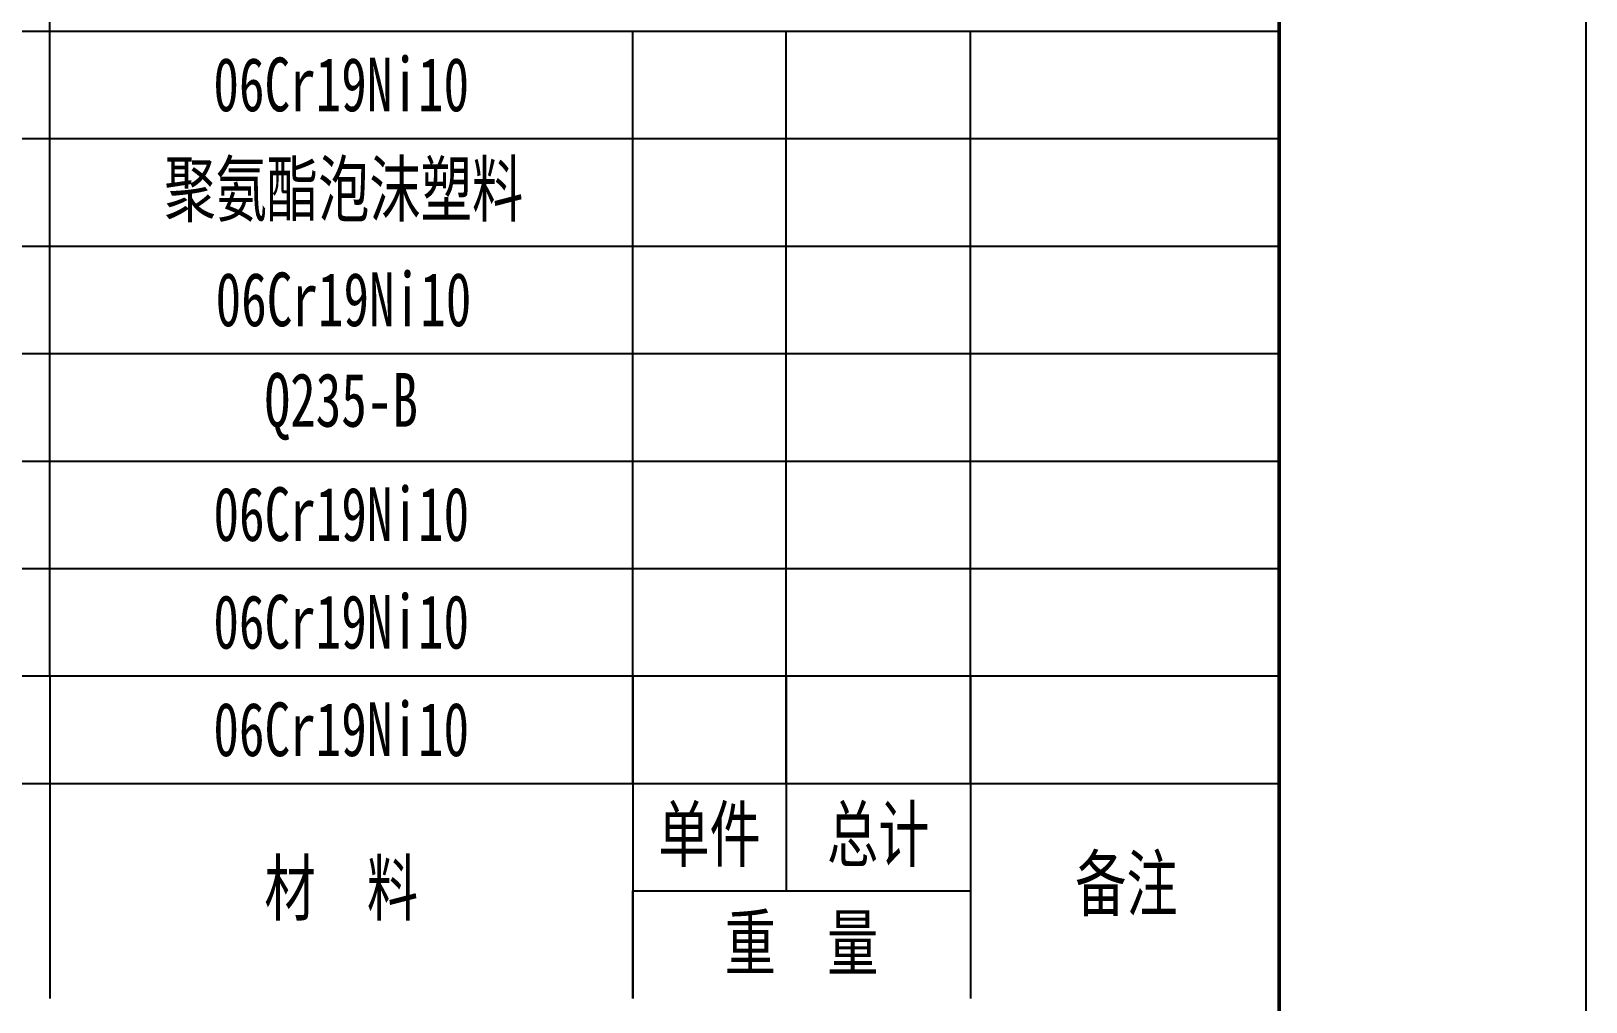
# Model space of a CAD drawing. Header units: millimetres. Extents: x 12088 to 13969, y -4291 to -3102.
# Drawn here: x 12827.4 to 12928.8, y -4215.1 to -4151.9 of the extents above; entities that cross this region are included whole.
import ezdxf

# ---------------------------------------------------------------- set-up
doc = ezdxf.new("R2010")
doc.units = ezdxf.units.MM
doc.linetypes.add('ACAD_ISO02W100', pattern=[15, 12, -3])
doc.layers.add('粗实线', color=7, linetype='Continuous', lineweight=50)
doc.layers.add('虚线层', color=4, linetype='ACAD_ISO02W100', lineweight=25)
doc.layers.add('细实线', color=7, linetype='Continuous')
doc.styles.add('仿宋', font='simfang.ttf', dxfattribs={"width": 0.7, "height": 3.5})

msp = doc.modelspace()

# ---------------------------------------------------------------- linework, layer by layer
at = {"layer": '粗实线'}
msp.add_line((12908.758, -3122.369), (12908.758, -4271.369), dxfattribs=at)
at = {"layer": '细实线'}
for p, q in [((12928.758, -3102.369), (12928.758, -4291.369)), ((12828.642, -4193.911), (12828.642, -4095.911)), ((12828.642, -4193.911), (12828.642, -4095.911)), ((12828.642, -4193.911), (12828.642, -4095.911)), ((12828.642, -4193.911), (12828.642, -4095.911)), ((12828.642, -4193.911), (12828.642, -4095.911)), ((12828.642, -4193.911), (12828.642, -4095.911)), ((12828.642, -4193.911), (12828.642, -4095.911)), ((12828.642, -4193.911), (12828.642, -4095.911)), ((12828.642, -4193.911), (12828.642, -4095.911)), ((12828.642, -4193.911), (12828.642, -4095.911)), ((12828.642, -4193.911), (12828.642, -4095.911)), ((12828.642, -4193.911), (12828.642, -4095.911)), ((12828.642, -4193.911), (12828.642, -4095.911)), ((12728.758, -4151.911), (12908.642, -4151.911)), ((12728.758, -4151.911), (12908.642, -4151.911)), ((12728.758, -4151.911), (12908.642, -4151.911)), ((12728.758, -4151.911), (12908.642, -4151.911)), ((12728.758, -4151.911), (12908.642, -4151.911)), ((12728.758, -4151.911), (12908.642, -4151.911)), ((12728.758, -4151.911), (12908.642, -4151.911)), ((12728.758, -4151.911), (12908.642, -4151.911)), ((12728.758, -4151.911), (12908.642, -4151.911)), ((12728.758, -4151.911), (12908.642, -4151.911)), ((12728.758, -4151.911), (12908.642, -4151.911)), ((12728.758, -4151.911), (12908.642, -4151.911)), ((12728.758, -4151.911), (12908.642, -4151.911)), ((12866.642, -4158.911), (12866.642, -4151.911)), ((12866.642, -4158.911), (12866.642, -4151.911)), ((12866.642, -4158.911), (12866.642, -4151.911)), ((12866.642, -4158.911), (12866.642, -4151.911)), ((12866.642, -4158.911), (12866.642, -4151.911)), ((12866.642, -4158.911), (12866.642, -4151.911)), ((12866.642, -4158.911), (12866.642, -4151.911)), ((12866.642, -4158.911), (12866.642, -4151.911)), ((12866.642, -4158.911), (12866.642, -4151.911)), ((12866.642, -4158.911), (12866.642, -4151.911)), ((12866.642, -4158.911), (12866.642, -4151.911)), ((12866.642, -4158.911), (12866.642, -4151.911)), ((12866.642, -4158.911), (12866.642, -4151.911)), ((12876.642, -4158.911), (12876.642, -4151.911)), ((12876.642, -4158.911), (12876.642, -4151.911)), ((12876.642, -4158.911), (12876.642, -4151.911)), ((12876.642, -4158.911), (12876.642, -4151.911)), ((12876.642, -4158.911), (12876.642, -4151.911)), ((12876.642, -4158.911), (12876.642, -4151.911)), ((12876.642, -4158.911), (12876.642, -4151.911)), ((12876.642, -4158.911), (12876.642, -4151.911)), ((12876.642, -4158.911), (12876.642, -4151.911)), ((12876.642, -4158.911), (12876.642, -4151.911)), ((12876.642, -4158.911), (12876.642, -4151.911)), ((12876.642, -4158.911), (12876.642, -4151.911)), ((12876.642, -4158.911), (12876.642, -4151.911)), ((12888.642, -4158.911), (12888.642, -4151.911)), ((12888.642, -4158.911), (12888.642, -4151.911)), ((12888.642, -4158.911), (12888.642, -4151.911)), ((12888.642, -4158.911), (12888.642, -4151.911)), ((12888.642, -4158.911), (12888.642, -4151.911)), ((12888.642, -4158.911), (12888.642, -4151.911)), ((12888.642, -4158.911), (12888.642, -4151.911)), ((12888.642, -4158.911), (12888.642, -4151.911)), ((12888.642, -4158.911), (12888.642, -4151.911)), ((12888.642, -4158.911), (12888.642, -4151.911)), ((12888.642, -4158.911), (12888.642, -4151.911)), ((12888.642, -4158.911), (12888.642, -4151.911)), ((12888.642, -4158.911), (12888.642, -4151.911)), ((12728.758, -4158.911), (12908.642, -4158.911)), ((12728.758, -4158.911), (12908.642, -4158.911)), ((12728.758, -4158.911), (12908.642, -4158.911)), ((12728.758, -4158.911), (12908.642, -4158.911)), ((12728.758, -4158.911), (12908.642, -4158.911)), ((12728.758, -4158.911), (12908.642, -4158.911)), ((12728.758, -4158.911), (12908.642, -4158.911)), ((12728.758, -4158.911), (12908.642, -4158.911)), ((12728.758, -4158.911), (12908.642, -4158.911)), ((12728.758, -4158.911), (12908.642, -4158.911)), ((12728.758, -4158.911), (12908.642, -4158.911)), ((12728.758, -4158.911), (12908.642, -4158.911)), ((12728.758, -4158.911), (12908.642, -4158.911)), ((12828.642, -4158.911), (12866.642, -4158.911)), ((12828.642, -4158.911), (12866.642, -4158.911)), ((12828.642, -4158.911), (12866.642, -4158.911)), ((12828.642, -4158.911), (12866.642, -4158.911)), ((12828.642, -4158.911), (12866.642, -4158.911)), ((12828.642, -4158.911), (12866.642, -4158.911)), ((12828.642, -4158.911), (12866.642, -4158.911)), ((12828.642, -4158.911), (12866.642, -4158.911)), ((12828.642, -4158.911), (12866.642, -4158.911)), ((12828.642, -4158.911), (12866.642, -4158.911)), ((12828.642, -4158.911), (12866.642, -4158.911)), ((12828.642, -4158.911), (12866.642, -4158.911)), ((12828.642, -4158.911), (12866.642, -4158.911)), ((12866.642, -4165.911), (12866.642, -4158.911)), ((12866.642, -4165.911), (12866.642, -4158.911)), ((12866.642, -4165.911), (12866.642, -4158.911)), ((12866.642, -4165.911), (12866.642, -4158.911)), ((12866.642, -4165.911), (12866.642, -4158.911)), ((12866.642, -4165.911), (12866.642, -4158.911)), ((12866.642, -4165.911), (12866.642, -4158.911)), ((12866.642, -4165.911), (12866.642, -4158.911)), ((12866.642, -4165.911), (12866.642, -4158.911)), ((12866.642, -4165.911), (12866.642, -4158.911)), ((12866.642, -4165.911), (12866.642, -4158.911)), ((12866.642, -4165.911), (12866.642, -4158.911)), ((12866.642, -4165.911), (12866.642, -4158.911)), ((12866.642, -4158.911), (12876.642, -4158.911)), ((12866.642, -4158.911), (12876.642, -4158.911)), ((12866.642, -4158.911), (12876.642, -4158.911)), ((12866.642, -4158.911), (12876.642, -4158.911)), ((12866.642, -4158.911), (12876.642, -4158.911)), ((12866.642, -4158.911), (12876.642, -4158.911)), ((12866.642, -4158.911), (12876.642, -4158.911)), ((12866.642, -4158.911), (12876.642, -4158.911)), ((12866.642, -4158.911), (12876.642, -4158.911)), ((12866.642, -4158.911), (12876.642, -4158.911)), ((12866.642, -4158.911), (12876.642, -4158.911)), ((12866.642, -4158.911), (12876.642, -4158.911)), ((12866.642, -4158.911), (12876.642, -4158.911)), ((12876.642, -4165.911), (12876.642, -4158.911)), ((12876.642, -4165.911), (12876.642, -4158.911)), ((12876.642, -4165.911), (12876.642, -4158.911)), ((12876.642, -4165.911), (12876.642, -4158.911)), ((12876.642, -4165.911), (12876.642, -4158.911)), ((12876.642, -4165.911), (12876.642, -4158.911)), ((12876.642, -4165.911), (12876.642, -4158.911)), ((12876.642, -4165.911), (12876.642, -4158.911)), ((12876.642, -4165.911), (12876.642, -4158.911)), ((12876.642, -4165.911), (12876.642, -4158.911)), ((12876.642, -4165.911), (12876.642, -4158.911)), ((12876.642, -4165.911), (12876.642, -4158.911)), ((12876.642, -4165.911), (12876.642, -4158.911)), ((12876.642, -4158.911), (12888.642, -4158.911)), ((12876.642, -4158.911), (12888.642, -4158.911)), ((12876.642, -4158.911), (12888.642, -4158.911)), ((12876.642, -4158.911), (12888.642, -4158.911)), ((12876.642, -4158.911), (12888.642, -4158.911)), ((12876.642, -4158.911), (12888.642, -4158.911)), ((12876.642, -4158.911), (12888.642, -4158.911)), ((12876.642, -4158.911), (12888.642, -4158.911)), ((12876.642, -4158.911), (12888.642, -4158.911)), ((12876.642, -4158.911), (12888.642, -4158.911)), ((12876.642, -4158.911), (12888.642, -4158.911)), ((12876.642, -4158.911), (12888.642, -4158.911)), ((12876.642, -4158.911), (12888.642, -4158.911)), ((12888.642, -4165.911), (12888.642, -4158.911)), ((12888.642, -4165.911), (12888.642, -4158.911)), ((12888.642, -4165.911), (12888.642, -4158.911)), ((12888.642, -4165.911), (12888.642, -4158.911)), ((12888.642, -4165.911), (12888.642, -4158.911)), ((12888.642, -4165.911), (12888.642, -4158.911)), ((12888.642, -4165.911), (12888.642, -4158.911)), ((12888.642, -4165.911), (12888.642, -4158.911)), ((12888.642, -4165.911), (12888.642, -4158.911)), ((12888.642, -4165.911), (12888.642, -4158.911)), ((12888.642, -4165.911), (12888.642, -4158.911)), ((12888.642, -4165.911), (12888.642, -4158.911)), ((12888.642, -4165.911), (12888.642, -4158.911)), ((12888.642, -4158.911), (12908.642, -4158.911)), ((12888.642, -4158.911), (12908.642, -4158.911)), ((12888.642, -4158.911), (12908.642, -4158.911)), ((12888.642, -4158.911), (12908.642, -4158.911)), ((12888.642, -4158.911), (12908.642, -4158.911)), ((12888.642, -4158.911), (12908.642, -4158.911)), ((12888.642, -4158.911), (12908.642, -4158.911)), ((12888.642, -4158.911), (12908.642, -4158.911)), ((12888.642, -4158.911), (12908.642, -4158.911)), ((12888.642, -4158.911), (12908.642, -4158.911)), ((12888.642, -4158.911), (12908.642, -4158.911)), ((12888.642, -4158.911), (12908.642, -4158.911)), ((12888.642, -4158.911), (12908.642, -4158.911)), ((12728.758, -4165.911), (12908.642, -4165.911)), ((12728.758, -4165.911), (12908.642, -4165.911)), ((12728.758, -4165.911), (12908.642, -4165.911)), ((12728.758, -4165.911), (12908.642, -4165.911)), ((12728.758, -4165.911), (12908.642, -4165.911)), ((12728.758, -4165.911), (12908.642, -4165.911)), ((12728.758, -4165.911), (12908.642, -4165.911)), ((12728.758, -4165.911), (12908.642, -4165.911)), ((12728.758, -4165.911), (12908.642, -4165.911)), ((12728.758, -4165.911), (12908.642, -4165.911)), ((12728.758, -4165.911), (12908.642, -4165.911)), ((12728.758, -4165.911), (12908.642, -4165.911)), ((12728.758, -4165.911), (12908.642, -4165.911)), ((12828.642, -4165.911), (12866.642, -4165.911)), ((12828.642, -4165.911), (12866.642, -4165.911)), ((12828.642, -4165.911), (12866.642, -4165.911)), ((12828.642, -4165.911), (12866.642, -4165.911)), ((12828.642, -4165.911), (12866.642, -4165.911)), ((12828.642, -4165.911), (12866.642, -4165.911)), ((12828.642, -4165.911), (12866.642, -4165.911)), ((12828.642, -4165.911), (12866.642, -4165.911)), ((12828.642, -4165.911), (12866.642, -4165.911)), ((12828.642, -4165.911), (12866.642, -4165.911)), ((12828.642, -4165.911), (12866.642, -4165.911)), ((12828.642, -4165.911), (12866.642, -4165.911)), ((12828.642, -4165.911), (12866.642, -4165.911)), ((12866.642, -4172.911), (12866.642, -4165.911)), ((12866.642, -4172.911), (12866.642, -4165.911)), ((12866.642, -4172.911), (12866.642, -4165.911)), ((12866.642, -4172.911), (12866.642, -4165.911)), ((12866.642, -4172.911), (12866.642, -4165.911)), ((12866.642, -4172.911), (12866.642, -4165.911)), ((12866.642, -4172.911), (12866.642, -4165.911)), ((12866.642, -4172.911), (12866.642, -4165.911)), ((12866.642, -4172.911), (12866.642, -4165.911)), ((12866.642, -4172.911), (12866.642, -4165.911)), ((12866.642, -4172.911), (12866.642, -4165.911)), ((12866.642, -4172.911), (12866.642, -4165.911)), ((12866.642, -4172.911), (12866.642, -4165.911)), ((12866.642, -4165.911), (12876.642, -4165.911)), ((12866.642, -4165.911), (12876.642, -4165.911)), ((12866.642, -4165.911), (12876.642, -4165.911)), ((12866.642, -4165.911), (12876.642, -4165.911)), ((12866.642, -4165.911), (12876.642, -4165.911)), ((12866.642, -4165.911), (12876.642, -4165.911)), ((12866.642, -4165.911), (12876.642, -4165.911)), ((12866.642, -4165.911), (12876.642, -4165.911)), ((12866.642, -4165.911), (12876.642, -4165.911)), ((12866.642, -4165.911), (12876.642, -4165.911)), ((12866.642, -4165.911), (12876.642, -4165.911)), ((12866.642, -4165.911), (12876.642, -4165.911)), ((12866.642, -4165.911), (12876.642, -4165.911)), ((12876.642, -4172.911), (12876.642, -4165.911)), ((12876.642, -4172.911), (12876.642, -4165.911)), ((12876.642, -4172.911), (12876.642, -4165.911)), ((12876.642, -4172.911), (12876.642, -4165.911)), ((12876.642, -4172.911), (12876.642, -4165.911)), ((12876.642, -4172.911), (12876.642, -4165.911)), ((12876.642, -4172.911), (12876.642, -4165.911)), ((12876.642, -4172.911), (12876.642, -4165.911)), ((12876.642, -4172.911), (12876.642, -4165.911)), ((12876.642, -4172.911), (12876.642, -4165.911)), ((12876.642, -4172.911), (12876.642, -4165.911)), ((12876.642, -4172.911), (12876.642, -4165.911)), ((12876.642, -4172.911), (12876.642, -4165.911)), ((12876.642, -4165.911), (12888.642, -4165.911)), ((12876.642, -4165.911), (12888.642, -4165.911)), ((12876.642, -4165.911), (12888.642, -4165.911)), ((12876.642, -4165.911), (12888.642, -4165.911)), ((12876.642, -4165.911), (12888.642, -4165.911)), ((12876.642, -4165.911), (12888.642, -4165.911)), ((12876.642, -4165.911), (12888.642, -4165.911)), ((12876.642, -4165.911), (12888.642, -4165.911)), ((12876.642, -4165.911), (12888.642, -4165.911)), ((12876.642, -4165.911), (12888.642, -4165.911)), ((12876.642, -4165.911), (12888.642, -4165.911)), ((12876.642, -4165.911), (12888.642, -4165.911)), ((12876.642, -4165.911), (12888.642, -4165.911)), ((12888.642, -4172.911), (12888.642, -4165.911)), ((12888.642, -4172.911), (12888.642, -4165.911)), ((12888.642, -4172.911), (12888.642, -4165.911)), ((12888.642, -4172.911), (12888.642, -4165.911)), ((12888.642, -4172.911), (12888.642, -4165.911)), ((12888.642, -4172.911), (12888.642, -4165.911)), ((12888.642, -4172.911), (12888.642, -4165.911)), ((12888.642, -4172.911), (12888.642, -4165.911)), ((12888.642, -4172.911), (12888.642, -4165.911)), ((12888.642, -4172.911), (12888.642, -4165.911)), ((12888.642, -4172.911), (12888.642, -4165.911)), ((12888.642, -4172.911), (12888.642, -4165.911)), ((12888.642, -4172.911), (12888.642, -4165.911)), ((12888.642, -4165.911), (12908.642, -4165.911)), ((12888.642, -4165.911), (12908.642, -4165.911)), ((12888.642, -4165.911), (12908.642, -4165.911)), ((12888.642, -4165.911), (12908.642, -4165.911)), ((12888.642, -4165.911), (12908.642, -4165.911)), ((12888.642, -4165.911), (12908.642, -4165.911)), ((12888.642, -4165.911), (12908.642, -4165.911)), ((12888.642, -4165.911), (12908.642, -4165.911)), ((12888.642, -4165.911), (12908.642, -4165.911)), ((12888.642, -4165.911), (12908.642, -4165.911)), ((12888.642, -4165.911), (12908.642, -4165.911)), ((12888.642, -4165.911), (12908.642, -4165.911)), ((12888.642, -4165.911), (12908.642, -4165.911)), ((12728.758, -4172.911), (12908.642, -4172.911)), ((12728.758, -4172.911), (12908.642, -4172.911)), ((12728.758, -4172.911), (12908.642, -4172.911)), ((12728.758, -4172.911), (12908.642, -4172.911)), ((12728.758, -4172.911), (12908.642, -4172.911)), ((12728.758, -4172.911), (12908.642, -4172.911)), ((12728.758, -4172.911), (12908.642, -4172.911)), ((12728.758, -4172.911), (12908.642, -4172.911)), ((12728.758, -4172.911), (12908.642, -4172.911)), ((12728.758, -4172.911), (12908.642, -4172.911)), ((12728.758, -4172.911), (12908.642, -4172.911)), ((12728.758, -4172.911), (12908.642, -4172.911)), ((12728.758, -4172.911), (12908.642, -4172.911)), ((12828.642, -4172.911), (12866.642, -4172.911)), ((12828.642, -4172.911), (12866.642, -4172.911)), ((12828.642, -4172.911), (12866.642, -4172.911)), ((12828.642, -4172.911), (12866.642, -4172.911)), ((12828.642, -4172.911), (12866.642, -4172.911)), ((12828.642, -4172.911), (12866.642, -4172.911)), ((12828.642, -4172.911), (12866.642, -4172.911)), ((12828.642, -4172.911), (12866.642, -4172.911)), ((12828.642, -4172.911), (12866.642, -4172.911)), ((12828.642, -4172.911), (12866.642, -4172.911)), ((12828.642, -4172.911), (12866.642, -4172.911)), ((12828.642, -4172.911), (12866.642, -4172.911)), ((12828.642, -4172.911), (12866.642, -4172.911)), ((12866.642, -4179.911), (12866.642, -4172.911)), ((12866.642, -4179.911), (12866.642, -4172.911)), ((12866.642, -4179.911), (12866.642, -4172.911)), ((12866.642, -4179.911), (12866.642, -4172.911)), ((12866.642, -4179.911), (12866.642, -4172.911)), ((12866.642, -4179.911), (12866.642, -4172.911)), ((12866.642, -4179.911), (12866.642, -4172.911)), ((12866.642, -4179.911), (12866.642, -4172.911)), ((12866.642, -4179.911), (12866.642, -4172.911)), ((12866.642, -4179.911), (12866.642, -4172.911)), ((12866.642, -4179.911), (12866.642, -4172.911)), ((12866.642, -4179.911), (12866.642, -4172.911)), ((12866.642, -4179.911), (12866.642, -4172.911)), ((12866.642, -4172.911), (12876.642, -4172.911)), ((12866.642, -4172.911), (12876.642, -4172.911)), ((12866.642, -4172.911), (12876.642, -4172.911)), ((12866.642, -4172.911), (12876.642, -4172.911)), ((12866.642, -4172.911), (12876.642, -4172.911)), ((12866.642, -4172.911), (12876.642, -4172.911)), ((12866.642, -4172.911), (12876.642, -4172.911)), ((12866.642, -4172.911), (12876.642, -4172.911)), ((12866.642, -4172.911), (12876.642, -4172.911)), ((12866.642, -4172.911), (12876.642, -4172.911)), ((12866.642, -4172.911), (12876.642, -4172.911)), ((12866.642, -4172.911), (12876.642, -4172.911)), ((12866.642, -4172.911), (12876.642, -4172.911)), ((12876.642, -4179.911), (12876.642, -4172.911)), ((12876.642, -4179.911), (12876.642, -4172.911)), ((12876.642, -4179.911), (12876.642, -4172.911)), ((12876.642, -4179.911), (12876.642, -4172.911)), ((12876.642, -4179.911), (12876.642, -4172.911)), ((12876.642, -4179.911), (12876.642, -4172.911)), ((12876.642, -4179.911), (12876.642, -4172.911)), ((12876.642, -4179.911), (12876.642, -4172.911)), ((12876.642, -4179.911), (12876.642, -4172.911)), ((12876.642, -4179.911), (12876.642, -4172.911)), ((12876.642, -4179.911), (12876.642, -4172.911)), ((12876.642, -4179.911), (12876.642, -4172.911)), ((12876.642, -4179.911), (12876.642, -4172.911)), ((12876.642, -4172.911), (12888.642, -4172.911)), ((12876.642, -4172.911), (12888.642, -4172.911)), ((12876.642, -4172.911), (12888.642, -4172.911)), ((12876.642, -4172.911), (12888.642, -4172.911)), ((12876.642, -4172.911), (12888.642, -4172.911)), ((12876.642, -4172.911), (12888.642, -4172.911)), ((12876.642, -4172.911), (12888.642, -4172.911)), ((12876.642, -4172.911), (12888.642, -4172.911)), ((12876.642, -4172.911), (12888.642, -4172.911)), ((12876.642, -4172.911), (12888.642, -4172.911)), ((12876.642, -4172.911), (12888.642, -4172.911)), ((12876.642, -4172.911), (12888.642, -4172.911)), ((12876.642, -4172.911), (12888.642, -4172.911)), ((12888.642, -4179.911), (12888.642, -4172.911)), ((12888.642, -4179.911), (12888.642, -4172.911)), ((12888.642, -4179.911), (12888.642, -4172.911)), ((12888.642, -4179.911), (12888.642, -4172.911)), ((12888.642, -4179.911), (12888.642, -4172.911)), ((12888.642, -4179.911), (12888.642, -4172.911)), ((12888.642, -4179.911), (12888.642, -4172.911)), ((12888.642, -4179.911), (12888.642, -4172.911)), ((12888.642, -4179.911), (12888.642, -4172.911)), ((12888.642, -4179.911), (12888.642, -4172.911)), ((12888.642, -4179.911), (12888.642, -4172.911)), ((12888.642, -4179.911), (12888.642, -4172.911)), ((12888.642, -4179.911), (12888.642, -4172.911)), ((12888.642, -4172.911), (12908.642, -4172.911)), ((12888.642, -4172.911), (12908.642, -4172.911)), ((12888.642, -4172.911), (12908.642, -4172.911)), ((12888.642, -4172.911), (12908.642, -4172.911)), ((12888.642, -4172.911), (12908.642, -4172.911)), ((12888.642, -4172.911), (12908.642, -4172.911)), ((12888.642, -4172.911), (12908.642, -4172.911)), ((12888.642, -4172.911), (12908.642, -4172.911)), ((12888.642, -4172.911), (12908.642, -4172.911)), ((12888.642, -4172.911), (12908.642, -4172.911)), ((12888.642, -4172.911), (12908.642, -4172.911)), ((12888.642, -4172.911), (12908.642, -4172.911)), ((12888.642, -4172.911), (12908.642, -4172.911)), ((12728.758, -4179.911), (12908.642, -4179.911)), ((12728.758, -4179.911), (12908.642, -4179.911)), ((12728.758, -4179.911), (12908.642, -4179.911)), ((12728.758, -4179.911), (12908.642, -4179.911)), ((12728.758, -4179.911), (12908.642, -4179.911)), ((12728.758, -4179.911), (12908.642, -4179.911)), ((12728.758, -4179.911), (12908.642, -4179.911)), ((12728.758, -4179.911), (12908.642, -4179.911)), ((12728.758, -4179.911), (12908.642, -4179.911)), ((12728.758, -4179.911), (12908.642, -4179.911)), ((12728.758, -4179.911), (12908.642, -4179.911)), ((12728.758, -4179.911), (12908.642, -4179.911)), ((12728.758, -4179.911), (12908.642, -4179.911)), ((12828.642, -4179.911), (12866.642, -4179.911)), ((12828.642, -4179.911), (12866.642, -4179.911)), ((12828.642, -4179.911), (12866.642, -4179.911)), ((12828.642, -4179.911), (12866.642, -4179.911)), ((12828.642, -4179.911), (12866.642, -4179.911)), ((12828.642, -4179.911), (12866.642, -4179.911)), ((12828.642, -4179.911), (12866.642, -4179.911)), ((12828.642, -4179.911), (12866.642, -4179.911)), ((12828.642, -4179.911), (12866.642, -4179.911)), ((12828.642, -4179.911), (12866.642, -4179.911)), ((12828.642, -4179.911), (12866.642, -4179.911)), ((12828.642, -4179.911), (12866.642, -4179.911)), ((12828.642, -4179.911), (12866.642, -4179.911)), ((12866.642, -4186.911), (12866.642, -4179.911)), ((12866.642, -4186.911), (12866.642, -4179.911)), ((12866.642, -4186.911), (12866.642, -4179.911)), ((12866.642, -4186.911), (12866.642, -4179.911)), ((12866.642, -4186.911), (12866.642, -4179.911)), ((12866.642, -4186.911), (12866.642, -4179.911)), ((12866.642, -4186.911), (12866.642, -4179.911)), ((12866.642, -4186.911), (12866.642, -4179.911)), ((12866.642, -4186.911), (12866.642, -4179.911)), ((12866.642, -4186.911), (12866.642, -4179.911)), ((12866.642, -4186.911), (12866.642, -4179.911)), ((12866.642, -4186.911), (12866.642, -4179.911)), ((12866.642, -4186.911), (12866.642, -4179.911)), ((12866.642, -4179.911), (12876.642, -4179.911)), ((12866.642, -4179.911), (12876.642, -4179.911)), ((12866.642, -4179.911), (12876.642, -4179.911)), ((12866.642, -4179.911), (12876.642, -4179.911)), ((12866.642, -4179.911), (12876.642, -4179.911)), ((12866.642, -4179.911), (12876.642, -4179.911)), ((12866.642, -4179.911), (12876.642, -4179.911)), ((12866.642, -4179.911), (12876.642, -4179.911)), ((12866.642, -4179.911), (12876.642, -4179.911)), ((12866.642, -4179.911), (12876.642, -4179.911)), ((12866.642, -4179.911), (12876.642, -4179.911)), ((12866.642, -4179.911), (12876.642, -4179.911)), ((12866.642, -4179.911), (12876.642, -4179.911)), ((12876.642, -4186.911), (12876.642, -4179.911)), ((12876.642, -4186.911), (12876.642, -4179.911)), ((12876.642, -4186.911), (12876.642, -4179.911)), ((12876.642, -4186.911), (12876.642, -4179.911)), ((12876.642, -4186.911), (12876.642, -4179.911)), ((12876.642, -4186.911), (12876.642, -4179.911)), ((12876.642, -4186.911), (12876.642, -4179.911)), ((12876.642, -4186.911), (12876.642, -4179.911)), ((12876.642, -4186.911), (12876.642, -4179.911)), ((12876.642, -4186.911), (12876.642, -4179.911)), ((12876.642, -4186.911), (12876.642, -4179.911)), ((12876.642, -4186.911), (12876.642, -4179.911)), ((12876.642, -4186.911), (12876.642, -4179.911)), ((12876.642, -4179.911), (12888.642, -4179.911)), ((12876.642, -4179.911), (12888.642, -4179.911)), ((12876.642, -4179.911), (12888.642, -4179.911)), ((12876.642, -4179.911), (12888.642, -4179.911)), ((12876.642, -4179.911), (12888.642, -4179.911)), ((12876.642, -4179.911), (12888.642, -4179.911)), ((12876.642, -4179.911), (12888.642, -4179.911)), ((12876.642, -4179.911), (12888.642, -4179.911)), ((12876.642, -4179.911), (12888.642, -4179.911)), ((12876.642, -4179.911), (12888.642, -4179.911)), ((12876.642, -4179.911), (12888.642, -4179.911)), ((12876.642, -4179.911), (12888.642, -4179.911)), ((12876.642, -4179.911), (12888.642, -4179.911)), ((12888.642, -4186.911), (12888.642, -4179.911)), ((12888.642, -4186.911), (12888.642, -4179.911)), ((12888.642, -4186.911), (12888.642, -4179.911)), ((12888.642, -4186.911), (12888.642, -4179.911)), ((12888.642, -4186.911), (12888.642, -4179.911)), ((12888.642, -4186.911), (12888.642, -4179.911)), ((12888.642, -4186.911), (12888.642, -4179.911)), ((12888.642, -4186.911), (12888.642, -4179.911)), ((12888.642, -4186.911), (12888.642, -4179.911)), ((12888.642, -4186.911), (12888.642, -4179.911)), ((12888.642, -4186.911), (12888.642, -4179.911)), ((12888.642, -4186.911), (12888.642, -4179.911)), ((12888.642, -4186.911), (12888.642, -4179.911)), ((12888.642, -4179.911), (12908.642, -4179.911)), ((12888.642, -4179.911), (12908.642, -4179.911)), ((12888.642, -4179.911), (12908.642, -4179.911)), ((12888.642, -4179.911), (12908.642, -4179.911)), ((12888.642, -4179.911), (12908.642, -4179.911)), ((12888.642, -4179.911), (12908.642, -4179.911)), ((12888.642, -4179.911), (12908.642, -4179.911)), ((12888.642, -4179.911), (12908.642, -4179.911)), ((12888.642, -4179.911), (12908.642, -4179.911)), ((12888.642, -4179.911), (12908.642, -4179.911)), ((12888.642, -4179.911), (12908.642, -4179.911)), ((12888.642, -4179.911), (12908.642, -4179.911)), ((12888.642, -4179.911), (12908.642, -4179.911)), ((12728.758, -4186.911), (12908.642, -4186.911)), ((12728.758, -4186.911), (12908.642, -4186.911)), ((12728.758, -4186.911), (12908.642, -4186.911)), ((12728.758, -4186.911), (12908.642, -4186.911)), ((12728.758, -4186.911), (12908.642, -4186.911)), ((12728.758, -4186.911), (12908.642, -4186.911)), ((12728.758, -4186.911), (12908.642, -4186.911)), ((12728.758, -4186.911), (12908.642, -4186.911)), ((12728.758, -4186.911), (12908.642, -4186.911)), ((12728.758, -4186.911), (12908.642, -4186.911)), ((12728.758, -4186.911), (12908.642, -4186.911)), ((12728.758, -4186.911), (12908.642, -4186.911)), ((12728.758, -4186.911), (12908.642, -4186.911)), ((12828.642, -4186.911), (12866.642, -4186.911)), ((12828.642, -4186.911), (12866.642, -4186.911)), ((12828.642, -4186.911), (12866.642, -4186.911)), ((12828.642, -4186.911), (12866.642, -4186.911)), ((12828.642, -4186.911), (12866.642, -4186.911)), ((12828.642, -4186.911), (12866.642, -4186.911)), ((12828.642, -4186.911), (12866.642, -4186.911)), ((12828.642, -4186.911), (12866.642, -4186.911)), ((12828.642, -4186.911), (12866.642, -4186.911)), ((12828.642, -4186.911), (12866.642, -4186.911)), ((12828.642, -4186.911), (12866.642, -4186.911)), ((12828.642, -4186.911), (12866.642, -4186.911)), ((12828.642, -4186.911), (12866.642, -4186.911)), ((12866.642, -4193.911), (12866.642, -4186.911)), ((12866.642, -4193.911), (12866.642, -4186.911)), ((12866.642, -4193.911), (12866.642, -4186.911)), ((12866.642, -4193.911), (12866.642, -4186.911)), ((12866.642, -4193.911), (12866.642, -4186.911)), ((12866.642, -4193.911), (12866.642, -4186.911)), ((12866.642, -4193.911), (12866.642, -4186.911)), ((12866.642, -4193.911), (12866.642, -4186.911)), ((12866.642, -4193.911), (12866.642, -4186.911)), ((12866.642, -4193.911), (12866.642, -4186.911)), ((12866.642, -4193.911), (12866.642, -4186.911)), ((12866.642, -4193.911), (12866.642, -4186.911)), ((12866.642, -4193.911), (12866.642, -4186.911)), ((12866.642, -4186.911), (12876.642, -4186.911)), ((12866.642, -4186.911), (12876.642, -4186.911)), ((12866.642, -4186.911), (12876.642, -4186.911)), ((12866.642, -4186.911), (12876.642, -4186.911)), ((12866.642, -4186.911), (12876.642, -4186.911)), ((12866.642, -4186.911), (12876.642, -4186.911)), ((12866.642, -4186.911), (12876.642, -4186.911)), ((12866.642, -4186.911), (12876.642, -4186.911)), ((12866.642, -4186.911), (12876.642, -4186.911)), ((12866.642, -4186.911), (12876.642, -4186.911)), ((12866.642, -4186.911), (12876.642, -4186.911)), ((12866.642, -4186.911), (12876.642, -4186.911)), ((12866.642, -4186.911), (12876.642, -4186.911)), ((12876.642, -4193.911), (12876.642, -4186.911)), ((12876.642, -4193.911), (12876.642, -4186.911)), ((12876.642, -4193.911), (12876.642, -4186.911)), ((12876.642, -4193.911), (12876.642, -4186.911)), ((12876.642, -4193.911), (12876.642, -4186.911)), ((12876.642, -4193.911), (12876.642, -4186.911)), ((12876.642, -4193.911), (12876.642, -4186.911)), ((12876.642, -4193.911), (12876.642, -4186.911)), ((12876.642, -4193.911), (12876.642, -4186.911)), ((12876.642, -4193.911), (12876.642, -4186.911)), ((12876.642, -4193.911), (12876.642, -4186.911)), ((12876.642, -4193.911), (12876.642, -4186.911)), ((12876.642, -4193.911), (12876.642, -4186.911)), ((12876.642, -4186.911), (12888.642, -4186.911)), ((12876.642, -4186.911), (12888.642, -4186.911)), ((12876.642, -4186.911), (12888.642, -4186.911)), ((12876.642, -4186.911), (12888.642, -4186.911)), ((12876.642, -4186.911), (12888.642, -4186.911)), ((12876.642, -4186.911), (12888.642, -4186.911)), ((12876.642, -4186.911), (12888.642, -4186.911)), ((12876.642, -4186.911), (12888.642, -4186.911)), ((12876.642, -4186.911), (12888.642, -4186.911)), ((12876.642, -4186.911), (12888.642, -4186.911)), ((12876.642, -4186.911), (12888.642, -4186.911)), ((12876.642, -4186.911), (12888.642, -4186.911)), ((12876.642, -4186.911), (12888.642, -4186.911)), ((12888.642, -4193.911), (12888.642, -4186.911)), ((12888.642, -4193.911), (12888.642, -4186.911)), ((12888.642, -4193.911), (12888.642, -4186.911)), ((12888.642, -4193.911), (12888.642, -4186.911)), ((12888.642, -4193.911), (12888.642, -4186.911)), ((12888.642, -4193.911), (12888.642, -4186.911)), ((12888.642, -4193.911), (12888.642, -4186.911)), ((12888.642, -4193.911), (12888.642, -4186.911)), ((12888.642, -4193.911), (12888.642, -4186.911)), ((12888.642, -4193.911), (12888.642, -4186.911)), ((12888.642, -4193.911), (12888.642, -4186.911)), ((12888.642, -4193.911), (12888.642, -4186.911)), ((12888.642, -4193.911), (12888.642, -4186.911)), ((12888.642, -4186.911), (12908.642, -4186.911)), ((12888.642, -4186.911), (12908.642, -4186.911)), ((12888.642, -4186.911), (12908.642, -4186.911)), ((12888.642, -4186.911), (12908.642, -4186.911)), ((12888.642, -4186.911), (12908.642, -4186.911)), ((12888.642, -4186.911), (12908.642, -4186.911)), ((12888.642, -4186.911), (12908.642, -4186.911)), ((12888.642, -4186.911), (12908.642, -4186.911)), ((12888.642, -4186.911), (12908.642, -4186.911)), ((12888.642, -4186.911), (12908.642, -4186.911)), ((12888.642, -4186.911), (12908.642, -4186.911)), ((12888.642, -4186.911), (12908.642, -4186.911)), ((12888.642, -4186.911), (12908.642, -4186.911)), ((12728.758, -4193.911), (12908.642, -4193.911)), ((12728.758, -4193.911), (12908.642, -4193.911)), ((12728.758, -4193.911), (12908.642, -4193.911)), ((12728.758, -4193.911), (12908.642, -4193.911)), ((12728.758, -4193.911), (12908.642, -4193.911)), ((12728.758, -4193.911), (12908.642, -4193.911)), ((12728.758, -4193.911), (12908.642, -4193.911)), ((12728.758, -4193.911), (12908.642, -4193.911)), ((12728.758, -4193.911), (12908.642, -4193.911)), ((12728.758, -4193.911), (12908.642, -4193.911)), ((12728.758, -4193.911), (12908.642, -4193.911)), ((12728.758, -4193.911), (12908.642, -4193.911)), ((12728.758, -4193.911), (12908.642, -4193.911)), ((12828.642, -4193.911), (12828.642, -4214.911)), ((12828.642, -4193.911), (12866.642, -4193.911)), ((12828.642, -4193.911), (12866.642, -4193.911)), ((12828.642, -4193.911), (12866.642, -4193.911)), ((12828.642, -4193.911), (12866.642, -4193.911)), ((12828.642, -4193.911), (12866.642, -4193.911)), ((12828.642, -4193.911), (12866.642, -4193.911)), ((12828.642, -4193.911), (12866.642, -4193.911)), ((12828.642, -4193.911), (12866.642, -4193.911)), ((12828.642, -4193.911), (12866.642, -4193.911)), ((12828.642, -4193.911), (12866.642, -4193.911)), ((12828.642, -4193.911), (12866.642, -4193.911)), ((12828.642, -4193.911), (12866.642, -4193.911)), ((12828.642, -4193.911), (12866.642, -4193.911)), ((12866.642, -4200.911), (12866.642, -4193.911)), ((12866.642, -4193.911), (12866.642, -4214.911)), ((12866.642, -4200.911), (12866.642, -4193.911)), ((12866.642, -4200.911), (12866.642, -4193.911)), ((12866.642, -4200.911), (12866.642, -4193.911)), ((12866.642, -4200.911), (12866.642, -4193.911)), ((12866.642, -4200.911), (12866.642, -4193.911)), ((12866.642, -4200.911), (12866.642, -4193.911)), ((12866.642, -4200.911), (12866.642, -4193.911)), ((12866.642, -4200.911), (12866.642, -4193.911)), ((12866.642, -4200.911), (12866.642, -4193.911)), ((12866.642, -4200.911), (12866.642, -4193.911)), ((12866.642, -4200.911), (12866.642, -4193.911)), ((12866.642, -4200.911), (12866.642, -4193.911)), ((12866.642, -4193.911), (12876.642, -4193.911)), ((12866.642, -4193.911), (12876.642, -4193.911)), ((12866.642, -4193.911), (12876.642, -4193.911)), ((12866.642, -4193.911), (12876.642, -4193.911)), ((12866.642, -4193.911), (12876.642, -4193.911)), ((12866.642, -4193.911), (12876.642, -4193.911)), ((12866.642, -4193.911), (12876.642, -4193.911)), ((12866.642, -4193.911), (12876.642, -4193.911)), ((12866.642, -4193.911), (12876.642, -4193.911)), ((12866.642, -4193.911), (12876.642, -4193.911)), ((12866.642, -4193.911), (12876.642, -4193.911)), ((12866.642, -4193.911), (12876.642, -4193.911)), ((12866.642, -4193.911), (12876.642, -4193.911)), ((12876.642, -4200.911), (12876.642, -4193.911)), ((12876.642, -4193.911), (12876.642, -4207.911)), ((12876.642, -4200.911), (12876.642, -4193.911)), ((12876.642, -4200.911), (12876.642, -4193.911)), ((12876.642, -4200.911), (12876.642, -4193.911)), ((12876.642, -4200.911), (12876.642, -4193.911)), ((12876.642, -4200.911), (12876.642, -4193.911)), ((12876.642, -4200.911), (12876.642, -4193.911)), ((12876.642, -4200.911), (12876.642, -4193.911)), ((12876.642, -4200.911), (12876.642, -4193.911)), ((12876.642, -4200.911), (12876.642, -4193.911)), ((12876.642, -4200.911), (12876.642, -4193.911)), ((12876.642, -4200.911), (12876.642, -4193.911)), ((12876.642, -4200.911), (12876.642, -4193.911)), ((12876.642, -4193.911), (12888.642, -4193.911)), ((12876.642, -4193.911), (12888.642, -4193.911)), ((12876.642, -4193.911), (12888.642, -4193.911)), ((12876.642, -4193.911), (12888.642, -4193.911)), ((12876.642, -4193.911), (12888.642, -4193.911)), ((12876.642, -4193.911), (12888.642, -4193.911)), ((12876.642, -4193.911), (12888.642, -4193.911)), ((12876.642, -4193.911), (12888.642, -4193.911)), ((12876.642, -4193.911), (12888.642, -4193.911)), ((12876.642, -4193.911), (12888.642, -4193.911)), ((12876.642, -4193.911), (12888.642, -4193.911)), ((12876.642, -4193.911), (12888.642, -4193.911)), ((12876.642, -4193.911), (12888.642, -4193.911)), ((12888.642, -4200.911), (12888.642, -4193.911)), ((12888.642, -4193.911), (12888.642, -4214.911)), ((12888.642, -4200.911), (12888.642, -4193.911)), ((12888.642, -4200.911), (12888.642, -4193.911)), ((12888.642, -4200.911), (12888.642, -4193.911)), ((12888.642, -4200.911), (12888.642, -4193.911)), ((12888.642, -4200.911), (12888.642, -4193.911)), ((12888.642, -4200.911), (12888.642, -4193.911)), ((12888.642, -4200.911), (12888.642, -4193.911)), ((12888.642, -4200.911), (12888.642, -4193.911)), ((12888.642, -4200.911), (12888.642, -4193.911)), ((12888.642, -4200.911), (12888.642, -4193.911)), ((12888.642, -4200.911), (12888.642, -4193.911)), ((12888.642, -4200.911), (12888.642, -4193.911)), ((12888.642, -4193.911), (12908.642, -4193.911)), ((12888.642, -4193.911), (12908.642, -4193.911)), ((12888.642, -4193.911), (12908.642, -4193.911)), ((12888.642, -4193.911), (12908.642, -4193.911)), ((12888.642, -4193.911), (12908.642, -4193.911)), ((12888.642, -4193.911), (12908.642, -4193.911)), ((12888.642, -4193.911), (12908.642, -4193.911)), ((12888.642, -4193.911), (12908.642, -4193.911)), ((12888.642, -4193.911), (12908.642, -4193.911)), ((12888.642, -4193.911), (12908.642, -4193.911)), ((12888.642, -4193.911), (12908.642, -4193.911)), ((12888.642, -4193.911), (12908.642, -4193.911)), ((12888.642, -4193.911), (12908.642, -4193.911)), ((12820.642, -4200.911), (12866.642, -4200.911)), ((12828.642, -4200.911), (12866.642, -4200.911)), ((12828.642, -4200.911), (12866.642, -4200.911)), ((12828.642, -4200.911), (12866.642, -4200.911)), ((12828.642, -4200.911), (12866.642, -4200.911)), ((12828.642, -4200.911), (12866.642, -4200.911)), ((12828.642, -4200.911), (12866.642, -4200.911)), ((12828.642, -4200.911), (12866.642, -4200.911)), ((12828.642, -4200.911), (12866.642, -4200.911)), ((12828.642, -4200.911), (12866.642, -4200.911)), ((12828.642, -4200.911), (12866.642, -4200.911)), ((12828.642, -4200.911), (12866.642, -4200.911)), ((12828.642, -4200.911), (12866.642, -4200.911)), ((12866.642, -4200.911), (12876.642, -4200.911)), ((12866.642, -4200.911), (12876.642, -4200.911)), ((12866.642, -4200.911), (12876.642, -4200.911)), ((12866.642, -4200.911), (12876.642, -4200.911)), ((12866.642, -4200.911), (12876.642, -4200.911)), ((12866.642, -4200.911), (12876.642, -4200.911)), ((12866.642, -4200.911), (12876.642, -4200.911)), ((12866.642, -4200.911), (12876.642, -4200.911)), ((12866.642, -4200.911), (12876.642, -4200.911)), ((12866.642, -4200.911), (12876.642, -4200.911)), ((12866.642, -4200.911), (12876.642, -4200.911)), ((12866.642, -4200.911), (12876.642, -4200.911)), ((12866.642, -4200.911), (12876.642, -4200.911)), ((12876.642, -4200.911), (12888.642, -4200.911)), ((12876.642, -4200.911), (12888.642, -4200.911)), ((12876.642, -4200.911), (12888.642, -4200.911)), ((12876.642, -4200.911), (12888.642, -4200.911)), ((12876.642, -4200.911), (12888.642, -4200.911)), ((12876.642, -4200.911), (12888.642, -4200.911)), ((12876.642, -4200.911), (12888.642, -4200.911)), ((12876.642, -4200.911), (12888.642, -4200.911)), ((12876.642, -4200.911), (12888.642, -4200.911)), ((12876.642, -4200.911), (12888.642, -4200.911)), ((12876.642, -4200.911), (12888.642, -4200.911)), ((12876.642, -4200.911), (12888.642, -4200.911)), ((12876.642, -4200.911), (12888.642, -4200.911)), ((12888.642, -4200.911), (12908.642, -4200.911)), ((12888.642, -4200.911), (12908.642, -4200.911)), ((12888.642, -4200.911), (12908.642, -4200.911)), ((12888.642, -4200.911), (12908.642, -4200.911)), ((12888.642, -4200.911), (12908.642, -4200.911)), ((12888.642, -4200.911), (12908.642, -4200.911)), ((12888.642, -4200.911), (12908.642, -4200.911)), ((12888.642, -4200.911), (12908.642, -4200.911)), ((12888.642, -4200.911), (12908.642, -4200.911)), ((12888.642, -4200.911), (12908.642, -4200.911)), ((12888.642, -4200.911), (12908.642, -4200.911)), ((12888.642, -4200.911), (12908.642, -4200.911)), ((12888.642, -4200.911), (12908.642, -4200.911))]:
    msp.add_line(p, q, dxfattribs=at)
at = {"layer": '虚线层', "color": 7, "linetype": 'Continuous'}
for p, q in [((12866.642, -4214.911), (12866.642, -4207.911)), ((12866.642, -4207.911), (12888.642, -4207.911))]:
    msp.add_line(p, q, dxfattribs=at)

# ---------------------------------------------------------------- texts
at = {"layer": '细实线', "char_height": 3.5, "attachment_point": 5, "style": '仿宋'}
for s, insert, width in [('06Cr19Ni10', (12847.642, -4155.411), 37.99999), ('聚氨酯泡沫塑料', (12847.809, -4162.411), 38.33349), ('06Cr19Ni10', (12847.789, -4169.411), 38.29463), ('Q235-B', (12847.644, -4176.37), 38.00452), ('06Cr19Ni10', (12847.648, -4183.4), 38.01314), ('06Cr19Ni10', (12847.642, -4190.411), 37.99995), ('06Cr19Ni10', (12847.642, -4197.411), 38), ('{\\fFangSong|b0|i0|c134|p49;单件}', (12871.642, -4204.411), 10), ('{\\fFangSong|b0|i0|c134|p49;总计}', (12882.642, -4204.411), 12), ('{\\fFangSong|b0|i0|c134|p49;材  料}', (12847.642, -4207.911), 38), ('{\\fFangSong|b0|i0|c134|p49;备注}', (12898.815, -4207.618), 12), ('{\\fFangSong|b0|i0|c134|p49;重  量}', (12877.642, -4211.411), 22)]:
    msp.add_mtext(s, dxfattribs=dict(at, insert=insert, width=width))

doc.saveas('drawing.dxf')
